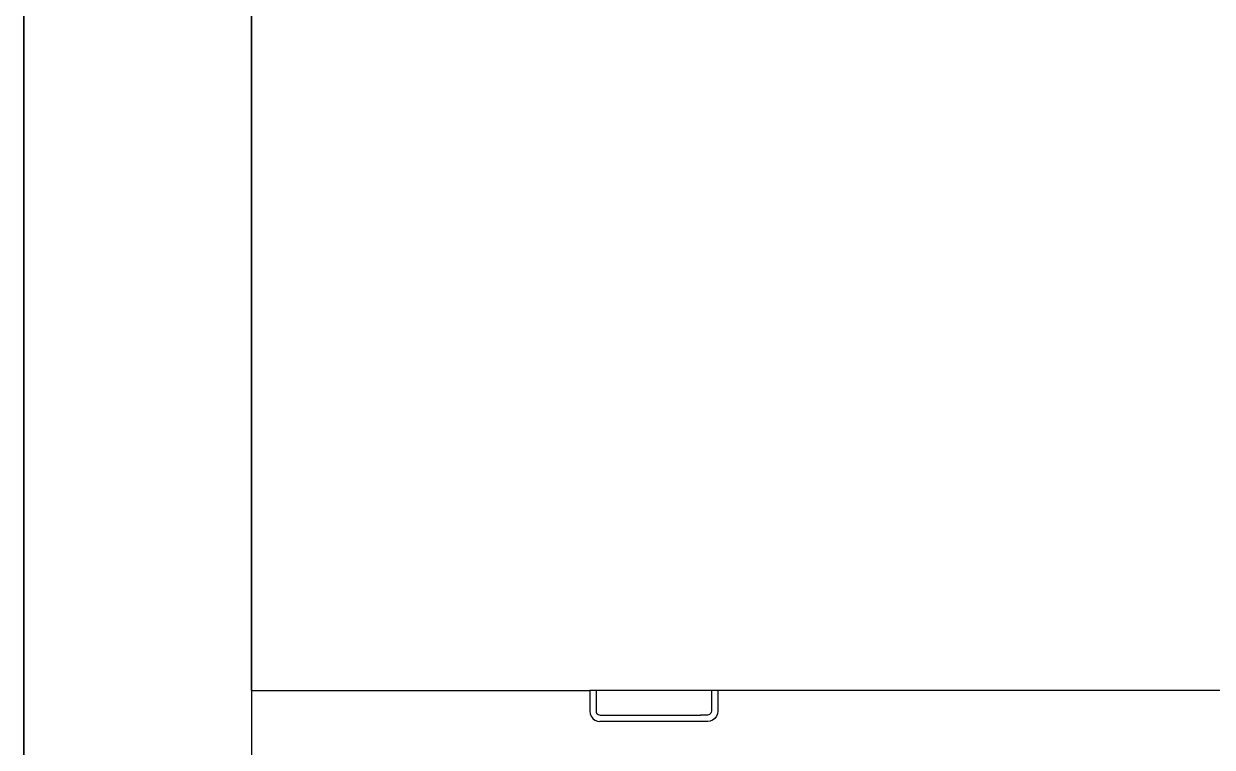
# Model space of a CAD drawing. Header units: metres. Extents: x 217 to 1422, y -179 to 129.
# Drawn here: x 1349.994 to 1351.038, y 59.553 to 60.188 of the extents above; entities that cross this region are included whole.
import ezdxf

# ---------------------------------------------------------------- set-up
doc = ezdxf.new("R2010")
doc.units = ezdxf.units.M
doc.header["$LTSCALE"] = 0.5
doc.header["$MEASUREMENT"] = 0
doc.layers.add('+1', color=255, linetype='Continuous')

# ---------------------------------------------------------------- blocks, each defined once
blk = doc.blocks.new('Chemistry Lab table pl')
at = {"layer": '+1', "transparency": 33554687}
for p, q in [((6.4212, 4.7979), (6.4231, 4.7994)), ((6.4231, 4.7994), (6.4252, 4.8003)), ((6.4252, 4.8003), (6.4274, 4.8005)), ((6.4274, 4.8005), (6.5221, 4.8005)), ((6.5242, 4.8003), (6.5221, 4.8005)), ((6.5264, 4.7994), (6.5242, 4.8003)), ((6.5282, 4.7979), (6.5264, 4.7994)), ((6.4186, 4.7917), (6.4189, 4.7939)), ((6.4186, 4.7734), (6.4186, 4.7917)), ((6.4189, 4.7939), (6.4198, 4.796)), ((6.4198, 4.796), (6.4212, 4.7979)), ((6.424, 4.7913), (6.4242, 4.7924)), ((6.424, 4.7734), (6.424, 4.7913)), ((6.4242, 4.7924), (6.4245, 4.7933)), ((6.4245, 4.7933), (6.4251, 4.794)), ((6.4251, 4.794), (6.4258, 4.7946)), ((6.4258, 4.7946), (6.4267, 4.7949)), ((6.4267, 4.7949), (6.4277, 4.7951)), ((6.4277, 4.7951), (6.4338, 4.7951)), ((6.5156, 4.795), (6.4338, 4.795)), ((6.5217, 4.7951), (6.5156, 4.7951)), ((6.5228, 4.7949), (6.5217, 4.7951)), ((6.5236, 4.7946), (6.5228, 4.7949)), ((6.5244, 4.794), (6.5236, 4.7946)), ((6.5249, 4.7933), (6.5244, 4.794)), ((6.5253, 4.7924), (6.5249, 4.7933)), ((6.5254, 4.7913), (6.5253, 4.7924)), ((6.5254, 4.7734), (6.5254, 4.7913)), ((6.5297, 4.796), (6.5282, 4.7979)), ((6.5306, 4.7939), (6.5297, 4.796)), ((6.5309, 4.7917), (6.5306, 4.7939)), ((6.5309, 4.7734), (6.5309, 4.7917)), ((5.8974, 4.7734), (6.4186, 4.7734)), ((6.4186, 4.7734), (6.424, 4.7734)), ((6.424, 4.7734), (6.5254, 4.7734)), ((6.5254, 4.7734), (6.5309, 4.7734)), ((6.8278, 4.7734), (6.5309, 4.7734)), ((6.8278, 4.7734), (6.8278, 4.0984))]:
    blk.add_line(p, q, dxfattribs=at)
blk = doc.blocks.new('PLAN FF')
at = {"layer": '+1', "transparency": 33554687}
blk.add_lwpolyline([(1369.2245, 66.7055), (1369.2245, 82.6831), (1388.591, 82.6831), (1395.1917, 82.6831), (1395.1917, 64.7958), (1388.5808, 64.7958), (1388.5485, 48.8736), (1349.9943, 48.8736), (1349.9943, 66.7055)], close=True, dxfattribs=at)
for points in [[(1359.7565, 59.9523), (1359.7565, 66.7055), (1349.9943, 66.7055), (1349.9943, 58.5523), (1359.7565, 58.5523)], [(1359.5565, 59.9523), (1359.5565, 66.5055), (1350.1943, 66.5055), (1350.1943, 58.7523), (1359.5565, 58.7523)]]:
    blk.add_lwpolyline(points, dxfattribs=at)
at = {"layer": '+1', "transparency": 33554687, "rotation": 180}
blk.add_blockref('Chemistry Lab table pl', (1357.0221, 64.3762), dxfattribs=at)

msp = doc.modelspace()

# ---------------------------------------------------------------- block references
at = {"transparency": 33554687}
msp.add_blockref('PLAN FF', (0, 0), dxfattribs=at)

doc.saveas('drawing.dxf')
